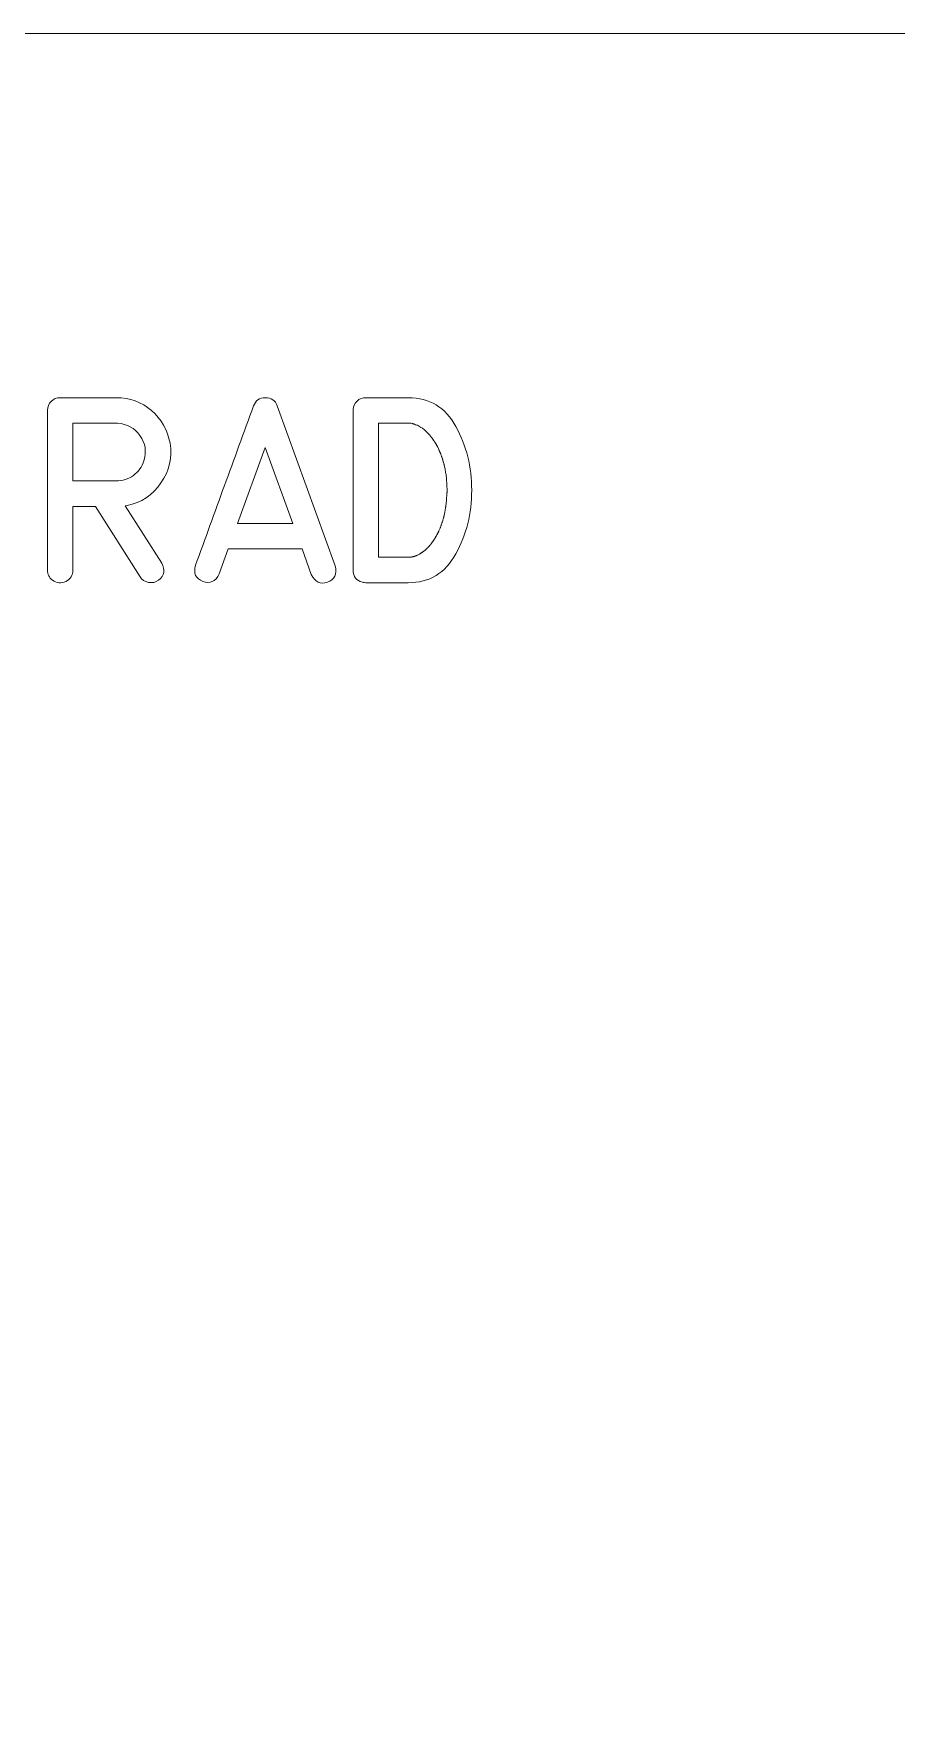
# Model space of a CAD drawing. Header units: millimetres. Extents: x -58 to 88, y -192 to 135.
# Drawn here: x 24.23 to 40.67, y 103 to 135 of the extents above; entities that cross this region are included whole.
import ezdxf

# ---------------------------------------------------------------- set-up
doc = ezdxf.new("R2010")
doc.units = ezdxf.units.MM
doc.header["$MEASUREMENT"] = 0
doc.layers.add('Layer 1', color=7, linetype='Continuous')

msp = doc.modelspace()

# ---------------------------------------------------------------- linework, layer by layer
at = {"layer": 'Layer 1', "color": 250, "lineweight": 9}
msp.add_open_spline([(-17.033, 71.4283), (-17.0328, 71.0302), (-16.8744, 70.6485), (-16.5927, 70.3672), (-16.5927, 70.3672), (-16.3111, 70.0859), (-15.9311, 69.928), (-15.533, 69.9283), (-15.533, 69.9283), (-15.533, 69.9283), (86.717, 69.9283), (86.717, 69.9283), (86.717, 69.9283), (87.115, 69.9285), (87.4967, 70.0869), (87.778, 70.3686), (87.778, 70.3686), (88.0593, 70.6502), (88.2172, 71.0302), (88.217, 71.4283), (88.217, 71.4283), (88.217, 71.4283), (88.217, 75.9158), (88.217, 75.9158), (88.217, 75.9158), (88.2167, 76.3139), (88.0583, 76.6955), (87.7767, 76.9768), (87.7767, 76.9768), (87.495, 77.2581), (87.115, 77.416), (86.717, 77.4158), (86.717, 77.4158), (86.717, 77.4158), (84.2545, 77.4158), (84.2545, 77.4158), (84.2545, 77.4158), (82.1109, 77.4158), (80.1301, 78.5594), (79.0583, 80.4158), (79.0583, 80.4158), (77.9865, 82.2722), (77.9865, 84.5594), (79.0583, 86.4158), (79.0583, 86.4158), (80.1301, 88.2722), (82.1109, 89.4158), (84.2545, 89.4158), (84.2545, 89.4158), (84.2545, 89.4158), (86.717, 89.4158), (86.717, 89.4158), (86.717, 89.4158), (87.115, 89.416), (87.4967, 89.5744), (87.778, 89.8561), (87.778, 89.8561), (88.0593, 90.1377), (88.2172, 90.5177), (88.217, 90.9158), (88.217, 90.9158), (88.217, 90.9158), (88.217, 114.0158), (88.217, 114.0158), (88.217, 114.0158), (88.2167, 114.4139), (88.0583, 114.7955), (87.7767, 115.0768), (87.7767, 115.0768), (87.495, 115.3581), (87.115, 115.516), (86.717, 115.5158), (86.717, 115.5158), (86.717, 115.5158), (84.2545, 115.5158), (84.2545, 115.5158), (84.2545, 115.5158), (82.1109, 115.5158), (80.1301, 116.6594), (79.0583, 118.5158), (79.0583, 118.5158), (77.9865, 120.3722), (77.9865, 122.6594), (79.0583, 124.5158), (79.0583, 124.5158), (80.1301, 126.3722), (82.1109, 127.5158), (84.2545, 127.5158), (84.2545, 127.5158), (84.2545, 127.5158), (86.717, 127.5158), (86.717, 127.5158), (86.717, 127.5158), (87.115, 127.516), (87.4967, 127.6744), (87.778, 127.9561), (87.778, 127.9561), (88.0593, 128.2377), (88.2172, 128.6177), (88.217, 129.0158), (88.217, 129.0158), (88.217, 129.0158), (88.217, 133.5033), (88.217, 133.5033), (88.217, 133.5033), (88.2167, 133.9014), (88.0583, 134.283), (87.7767, 134.5643), (87.7767, 134.5643), (87.495, 134.8456), (87.115, 135.0035), (86.717, 135.0033), (86.717, 135.0033), (86.717, 135.0033), (-15.533, 135.0033), (-15.533, 135.0033), (-15.533, 135.0033), (-15.9311, 135.003), (-16.3128, 134.8446), (-16.5941, 134.563), (-16.5941, 134.563), (-16.8754, 134.2813), (-17.0333, 133.9014), (-17.033, 133.5033), (-17.033, 133.5033), (-17.033, 133.5033), (-17.033, 71.4283), (-17.033, 71.4283)], degree=3, knots=[0, 0, 0, 0, 0.030303, 0.030303, 0.030303, 0.030303, 0.0606061, 0.0606061, 0.0606061, 0.0606061, 0.0909091, 0.0909091, 0.0909091, 0.0909091, 0.1212121, 0.1212121, 0.1212121, 0.1212121, 0.1515152, 0.1515152, 0.1515152, 0.1515152, 0.1818182, 0.1818182, 0.1818182, 0.1818182, 0.2121212, 0.2121212, 0.2121212, 0.2121212, 0.2424242, 0.2424242, 0.2424242, 0.2424242, 0.2727273, 0.2727273, 0.2727273, 0.2727273, 0.3030303, 0.3030303, 0.3030303, 0.3030303, 0.3333333, 0.3333333, 0.3333333, 0.3333333, 0.3636364, 0.3636364, 0.3636364, 0.3636364, 0.3939394, 0.3939394, 0.3939394, 0.3939394, 0.4242424, 0.4242424, 0.4242424, 0.4242424, 0.4545455, 0.4545455, 0.4545455, 0.4545455, 0.4848485, 0.4848485, 0.4848485, 0.4848485, 0.5151515, 0.5151515, 0.5151515, 0.5151515, 0.5454545, 0.5454545, 0.5454545, 0.5454545, 0.5757576, 0.5757576, 0.5757576, 0.5757576, 0.6060606, 0.6060606, 0.6060606, 0.6060606, 0.6363636, 0.6363636, 0.6363636, 0.6363636, 0.6666667, 0.6666667, 0.6666667, 0.6666667, 0.6969697, 0.6969697, 0.6969697, 0.6969697, 0.7272727, 0.7272727, 0.7272727, 0.7272727, 0.7575758, 0.7575758, 0.7575758, 0.7575758, 0.7878788, 0.7878788, 0.7878788, 0.7878788, 0.8181818, 0.8181818, 0.8181818, 0.8181818, 0.8484848, 0.8484848, 0.8484848, 0.8484848, 0.8787879, 0.8787879, 0.8787879, 0.8787879, 0.9090909, 0.9090909, 0.9090909, 0.9090909, 0.9393939, 0.9393939, 0.9393939, 0.9393939, 1, 1, 1, 1], dxfattribs=at)
at = {"layer": 'Layer 1', "color": 240, "lineweight": 9}
for points, knots in [([(26.6738, 124.9099), (26.7473, 124.78), (26.7267, 124.6712), (26.6121, 124.5824), (26.6121, 124.5824), (26.5568, 124.5436), (26.4933, 124.5301), (26.4216, 124.5431), (26.4216, 124.5431), (26.3499, 124.5554), (26.2975, 124.5913), (26.264, 124.6495), (26.264, 124.6495), (26.264, 124.6495), (25.415, 125.9918), (25.415, 125.9918), (25.415, 125.9918), (25.415, 125.9918), (24.984, 125.9918), (24.984, 125.9918), (24.984, 125.9918), (24.984, 125.9918), (24.984, 124.7788), (24.984, 124.7788), (24.984, 124.7788), (24.984, 124.6789), (24.9388, 124.6071), (24.8482, 124.5625), (24.8482, 124.5625), (24.7571, 124.5184), (24.6724, 124.5266), (24.5931, 124.5877), (24.5931, 124.5877), (24.5301, 124.6348), (24.4984, 124.6983), (24.4984, 124.7788), (24.4984, 124.7788), (24.4984, 124.7788), (24.4984, 127.8226), (24.4984, 127.8226), (24.4984, 127.8226), (24.4984, 127.8891), (24.5219, 127.9461), (24.5684, 127.9931), (24.5684, 127.9931), (24.6148, 128.0402), (24.6718, 128.0637), (24.7395, 128.0637), (24.7395, 128.0637), (24.7395, 128.0637), (25.8089, 128.0637), (25.8089, 128.0637), (25.8089, 128.0637), (26.0665, 128.0637), (26.2899, 127.982), (26.4792, 127.8185), (26.4792, 127.8185), (26.6685, 127.6545), (26.7867, 127.4469), (26.8326, 127.1953), (26.8326, 127.1953), (26.8808, 126.9254), (26.8237, 126.6732), (26.6609, 126.4386), (26.6609, 126.4386), (26.4986, 126.2034), (26.2828, 126.0611), (26.0141, 126.0106), (26.0141, 126.0106), (26.0141, 126.0106), (25.9812, 126.0053), (25.9812, 126.0053), (25.9812, 126.0053), (25.9812, 126.0053), (26.6738, 124.9099), (26.6738, 124.9099)], [0, 0, 0, 0, 0.05, 0.05, 0.05, 0.05, 0.1, 0.1, 0.1, 0.1, 0.15, 0.15, 0.15, 0.15, 0.2, 0.2, 0.2, 0.2, 0.25, 0.25, 0.25, 0.25, 0.3, 0.3, 0.3, 0.3, 0.35, 0.35, 0.35, 0.35, 0.4, 0.4, 0.4, 0.4, 0.45, 0.45, 0.45, 0.45, 0.5, 0.5, 0.5, 0.5, 0.55, 0.55, 0.55, 0.55, 0.6, 0.6, 0.6, 0.6, 0.65, 0.65, 0.65, 0.65, 0.7, 0.7, 0.7, 0.7, 0.75, 0.75, 0.75, 0.75, 0.8, 0.8, 0.8, 0.8, 0.85, 0.85, 0.85, 0.85, 0.9, 0.9, 0.9, 0.9, 1, 1, 1, 1]), ([(27.3182, 124.8682), (27.5017, 125.375), (27.6857, 125.8812), (27.8697, 126.3869), (27.8697, 126.3869), (28.0544, 126.8925), (28.239, 127.3987), (28.4236, 127.905), (28.4236, 127.905), (28.4618, 128.0096), (28.5371, 128.0625), (28.6494, 128.0637), (28.6494, 128.0637), (28.7623, 128.0649), (28.8381, 128.012), (28.8769, 127.905), (28.8769, 127.905), (28.8769, 127.905), (29.9811, 124.86), (29.9811, 124.86), (29.9811, 124.86), (30.0152, 124.6977), (29.9658, 124.5936), (29.8329, 124.5466), (29.8329, 124.5466), (29.6994, 124.499), (29.5971, 124.5478), (29.5242, 124.6912), (29.5242, 124.6912), (29.5242, 124.6912), (29.3473, 125.1839), (29.3473, 125.1839), (29.3473, 125.1839), (29.3473, 125.1839), (27.9432, 125.1839), (27.9432, 125.1839), (27.9432, 125.1839), (27.9432, 125.1839), (27.771, 124.703), (27.771, 124.703), (27.771, 124.703), (27.6975, 124.5583), (27.5928, 124.5113), (27.4576, 124.5613), (27.4576, 124.5613), (27.3218, 124.6107), (27.2753, 124.7136), (27.3182, 124.8682)], [0, 0, 0, 0, 0.0769231, 0.0769231, 0.0769231, 0.0769231, 0.1538462, 0.1538462, 0.1538462, 0.1538462, 0.2307692, 0.2307692, 0.2307692, 0.2307692, 0.3076923, 0.3076923, 0.3076923, 0.3076923, 0.3846154, 0.3846154, 0.3846154, 0.3846154, 0.4615385, 0.4615385, 0.4615385, 0.4615385, 0.5384615, 0.5384615, 0.5384615, 0.5384615, 0.6153846, 0.6153846, 0.6153846, 0.6153846, 0.6923077, 0.6923077, 0.6923077, 0.6923077, 0.7692308, 0.7692308, 0.7692308, 0.7692308, 0.8461538, 0.8461538, 0.8461538, 0.8461538, 1, 1, 1, 1]), ([(30.5614, 128.0637), (30.5614, 128.0637), (31.3727, 128.0637), (31.3727, 128.0637), (31.3727, 128.0637), (31.7761, 128.0637), (32.0777, 127.8803), (32.2788, 127.5128), (32.2788, 127.5128), (32.4798, 127.1453), (32.5804, 126.7408), (32.5804, 126.2998), (32.5804, 126.2998), (32.5804, 125.8589), (32.4793, 125.455), (32.2782, 125.0875), (32.2782, 125.0875), (32.0765, 124.72), (31.7749, 124.536), (31.3727, 124.536), (31.3727, 124.536), (31.3727, 124.536), (30.5614, 124.536), (30.5614, 124.536), (30.5614, 124.536), (30.5614, 124.536), (30.5649, 124.536), (30.5649, 124.536), (30.5649, 124.536), (30.5649, 124.536), (30.5614, 124.536), (30.5614, 124.536), (30.5614, 124.536), (30.5237, 124.5419), (30.5032, 124.5454), (30.4996, 124.5466), (30.4996, 124.5466), (30.3803, 124.5748), (30.3209, 124.653), (30.3221, 124.7806), (30.3221, 124.7806), (30.3221, 124.7806), (30.3203, 124.7806), (30.3203, 124.7806), (30.3203, 124.7806), (30.3203, 124.7806), (30.3221, 127.8226), (30.3221, 127.8226), (30.3221, 127.8226), (30.3209, 127.8262), (30.3203, 127.8309), (30.3203, 127.8362), (30.3203, 127.8362), (30.3238, 127.8997), (30.3485, 127.9532), (30.395, 127.9973), (30.395, 127.9973), (30.442, 128.0414), (30.4979, 128.0637), (30.5631, 128.0637), (30.5631, 128.0637), (30.5631, 128.0637), (30.5614, 128.0637), (30.5614, 128.0637)], [0, 0, 0, 0, 0.0588235, 0.0588235, 0.0588235, 0.0588235, 0.1176471, 0.1176471, 0.1176471, 0.1176471, 0.1764706, 0.1764706, 0.1764706, 0.1764706, 0.2352941, 0.2352941, 0.2352941, 0.2352941, 0.2941176, 0.2941176, 0.2941176, 0.2941176, 0.3529412, 0.3529412, 0.3529412, 0.3529412, 0.4117647, 0.4117647, 0.4117647, 0.4117647, 0.4705882, 0.4705882, 0.4705882, 0.4705882, 0.5294118, 0.5294118, 0.5294118, 0.5294118, 0.5882353, 0.5882353, 0.5882353, 0.5882353, 0.6470588, 0.6470588, 0.6470588, 0.6470588, 0.7058824, 0.7058824, 0.7058824, 0.7058824, 0.7647059, 0.7647059, 0.7647059, 0.7647059, 0.8235294, 0.8235294, 0.8235294, 0.8235294, 0.8823529, 0.8823529, 0.8823529, 0.8823529, 1, 1, 1, 1]), ([(25.8089, 126.4756), (25.9265, 126.4756), (26.0347, 126.5109), (26.1341, 126.5827), (26.1341, 126.5827), (26.2334, 126.6538), (26.2999, 126.7467), (26.3346, 126.8613), (26.3346, 126.8613), (26.3887, 127.0383), (26.364, 127.1982), (26.2605, 127.3411), (26.2605, 127.3411), (26.157, 127.484), (26.0147, 127.5628), (25.8336, 127.5781), (25.8336, 127.5781), (25.8336, 127.5781), (24.984, 127.5781), (24.984, 127.5781), (24.984, 127.5781), (24.984, 127.5781), (24.984, 126.4756), (24.984, 126.4756), (24.984, 126.4756), (24.984, 126.4756), (25.8089, 126.4756), (25.8089, 126.4756)], [0, 0, 0, 0, 0.125, 0.125, 0.125, 0.125, 0.25, 0.25, 0.25, 0.25, 0.375, 0.375, 0.375, 0.375, 0.5, 0.5, 0.5, 0.5, 0.625, 0.625, 0.625, 0.625, 0.75, 0.75, 0.75, 0.75, 1, 1, 1, 1]), ([(31.3727, 125.0216), (31.3751, 125.0216), (31.3774, 125.0216), (31.3798, 125.0216), (31.3798, 125.0216), (31.3821, 125.0216), (31.3851, 125.0216), (31.388, 125.0216), (31.388, 125.0216), (31.3904, 125.0216), (31.3927, 125.0222), (31.3945, 125.0228), (31.3945, 125.0228), (31.3962, 125.0234), (31.3986, 125.0234), (31.4021, 125.0234), (31.4021, 125.0234), (31.4045, 125.0234), (31.4068, 125.024), (31.4098, 125.0246), (31.4098, 125.0246), (31.4127, 125.0252), (31.4157, 125.0252), (31.4192, 125.0252), (31.4192, 125.0252), (31.4215, 125.0252), (31.4239, 125.0258), (31.4262, 125.0258), (31.4262, 125.0258), (31.4286, 125.0264), (31.4315, 125.0269), (31.4351, 125.0269), (31.4351, 125.0269), (31.4368, 125.0269), (31.4392, 125.0269), (31.4415, 125.0275), (31.4415, 125.0275), (31.4439, 125.0281), (31.4468, 125.0287), (31.4503, 125.0287), (31.4503, 125.0287), (31.455, 125.0311), (31.4597, 125.0322), (31.4639, 125.0322), (31.4639, 125.0322), (31.4662, 125.0322), (31.4686, 125.0328), (31.4709, 125.0346), (31.4709, 125.0346), (31.4733, 125.0363), (31.4762, 125.0381), (31.4797, 125.0387), (31.4797, 125.0387), (31.4821, 125.0387), (31.4844, 125.0393), (31.4874, 125.0399), (31.4874, 125.0399), (31.4903, 125.0405), (31.4933, 125.041), (31.4968, 125.0422), (31.4968, 125.0422), (31.4991, 125.0422), (31.5015, 125.0428), (31.5038, 125.044), (31.5038, 125.044), (31.5062, 125.0452), (31.5085, 125.0463), (31.5121, 125.0475), (31.5121, 125.0475), (31.5191, 125.0499), (31.5244, 125.0522), (31.5279, 125.0546), (31.5279, 125.0546), (31.5485, 125.0616), (31.5544, 125.0634), (31.545, 125.0616), (31.545, 125.0616), (31.5474, 125.0616), (31.5497, 125.0622), (31.5521, 125.064), (31.5521, 125.064), (31.5544, 125.0657), (31.5573, 125.0669), (31.5603, 125.0681), (31.5603, 125.0681), (31.5709, 125.0752), (31.5756, 125.0781), (31.5744, 125.0769), (31.5744, 125.0769), (31.5856, 125.0828), (31.5914, 125.0857), (31.5914, 125.0857), (31.5914, 125.0857), (31.5938, 125.0869), (31.5962, 125.0881), (31.5985, 125.0898), (31.5985, 125.0898), (31.6009, 125.0916), (31.6038, 125.0934), (31.6073, 125.0957), (31.6073, 125.0957), (31.6173, 125.1028), (31.6226, 125.1063), (31.6226, 125.1063), (31.6226, 125.1063), (31.625, 125.1075), (31.6273, 125.1087), (31.6303, 125.1104), (31.6303, 125.1104), (31.6332, 125.1122), (31.6361, 125.114), (31.6397, 125.1163), (31.6397, 125.1163), (31.642, 125.1175), (31.6444, 125.1192), (31.6467, 125.1216), (31.6467, 125.1216), (31.6491, 125.1239), (31.652, 125.1263), (31.6555, 125.1287), (31.6555, 125.1287), (31.6573, 125.1298), (31.6597, 125.131), (31.662, 125.1328), (31.662, 125.1328), (31.6644, 125.1345), (31.6673, 125.1369), (31.6708, 125.1386), (31.6708, 125.1386), (31.6732, 125.141), (31.6791, 125.1457), (31.6879, 125.1528), (31.6879, 125.1528), (31.6973, 125.1622), (31.702, 125.1663), (31.702, 125.1663), (31.702, 125.1663), (31.7043, 125.1686), (31.7061, 125.171), (31.7084, 125.1733), (31.7084, 125.1733), (31.7108, 125.1757), (31.7137, 125.1786), (31.7173, 125.1822), (31.7173, 125.1822), (31.7196, 125.1845), (31.722, 125.1863), (31.7243, 125.1886), (31.7243, 125.1886), (31.7267, 125.191), (31.729, 125.1939), (31.7326, 125.1974), (31.7326, 125.1974), (31.7361, 125.1998), (31.7414, 125.2045), (31.7484, 125.211), (31.7484, 125.211), (31.7508, 125.2133), (31.7531, 125.2157), (31.7549, 125.218), (31.7549, 125.218), (31.7572, 125.2204), (31.7602, 125.2233), (31.7637, 125.2268), (31.7637, 125.2268), (31.7661, 125.2292), (31.7684, 125.2315), (31.7708, 125.2345), (31.7708, 125.2345), (31.7731, 125.2374), (31.7761, 125.2404), (31.779, 125.2439), (31.779, 125.2439), (31.7931, 125.2621), (31.7978, 125.268), (31.7931, 125.2609), (31.7931, 125.2609), (31.8013, 125.2692), (31.806, 125.2756), (31.8084, 125.2803), (31.8084, 125.2803), (31.819, 125.2939), (31.8237, 125.3003), (31.8225, 125.2992), (31.8225, 125.2992), (31.8249, 125.3027), (31.8272, 125.3056), (31.829, 125.3086), (31.829, 125.3086), (31.8313, 125.3115), (31.8343, 125.3144), (31.8378, 125.318), (31.8378, 125.318), (31.8402, 125.3215), (31.8419, 125.325), (31.8437, 125.3286), (31.8437, 125.3286), (31.8454, 125.3321), (31.8484, 125.335), (31.8513, 125.3386), (31.8513, 125.3386), (31.8525, 125.3421), (31.8548, 125.3456), (31.8578, 125.3497), (31.8578, 125.3497), (31.8607, 125.3538), (31.8631, 125.3574), (31.8654, 125.3609), (31.8654, 125.3609), (31.8725, 125.3703), (31.8766, 125.3774), (31.879, 125.3821), (31.879, 125.3821), (31.8813, 125.385), (31.8837, 125.3891), (31.8854, 125.3932), (31.8854, 125.3932), (31.8872, 125.3968), (31.8895, 125.4009), (31.8931, 125.4044), (31.8931, 125.4044), (31.8954, 125.4073), (31.8972, 125.4115), (31.8989, 125.4156), (31.8989, 125.4156), (31.9007, 125.4191), (31.9031, 125.4232), (31.9066, 125.4267), (31.9066, 125.4267), (31.9089, 125.432), (31.9125, 125.4397), (31.9172, 125.4491), (31.9172, 125.4491), (31.9195, 125.4526), (31.9213, 125.4561), (31.9231, 125.4608), (31.9231, 125.4608), (31.9248, 125.4655), (31.9272, 125.4703), (31.9307, 125.475), (31.9307, 125.475), (31.933, 125.4785), (31.9354, 125.482), (31.9372, 125.4861), (31.9372, 125.4861), (31.9383, 125.4902), (31.9413, 125.4944), (31.9448, 125.4991), (31.9448, 125.4991), (31.946, 125.5026), (31.9472, 125.5061), (31.9489, 125.5108), (31.9489, 125.5108), (31.9507, 125.5155), (31.9524, 125.5202), (31.9548, 125.5249), (31.9548, 125.5249), (31.9583, 125.5302), (31.9624, 125.539), (31.9671, 125.5508), (31.9671, 125.5508), (31.9783, 125.579), (31.9824, 125.5884), (31.9789, 125.5778), (31.9789, 125.5778), (31.9801, 125.5814), (31.9818, 125.5861), (31.9836, 125.5908), (31.9836, 125.5908), (31.9854, 125.5961), (31.9871, 125.6014), (31.9895, 125.6055), (31.9895, 125.6055), (31.9907, 125.6102), (31.9918, 125.6149), (31.9936, 125.6196), (31.9936, 125.6196), (31.9954, 125.6243), (31.9977, 125.629), (31.9995, 125.6349), (31.9995, 125.6349), (32.003, 125.6455), (32.006, 125.6543), (32.0083, 125.6625), (32.0083, 125.6625), (32.0095, 125.6672), (32.0107, 125.6719), (32.0124, 125.6766), (32.0124, 125.6766), (32.0142, 125.6807), (32.0165, 125.686), (32.0189, 125.6919), (32.0189, 125.6919), (32.0142, 125.6802), (32.0171, 125.6901), (32.0271, 125.7213), (32.0271, 125.7213), (32.0295, 125.7266), (32.033, 125.7366), (32.0377, 125.7501), (32.0377, 125.7501), (32.0377, 125.7548), (32.0383, 125.7601), (32.0401, 125.7648), (32.0401, 125.7648), (32.0418, 125.7701), (32.0436, 125.7754), (32.0448, 125.7813), (32.0448, 125.7813), (32.0459, 125.786), (32.0471, 125.7907), (32.0483, 125.796), (32.0483, 125.796), (32.0489, 125.8013), (32.0506, 125.8066), (32.053, 125.8124), (32.053, 125.8124), (32.053, 125.816), (32.0542, 125.8201), (32.0559, 125.8254), (32.0559, 125.8254), (32.0577, 125.8307), (32.0589, 125.836), (32.06, 125.8418), (32.06, 125.8418), (32.0612, 125.8495), (32.063, 125.8607), (32.0653, 125.8742), (32.0653, 125.8742), (32.0653, 125.8789), (32.0659, 125.8836), (32.0677, 125.8889), (32.0677, 125.8889), (32.0695, 125.8942), (32.0712, 125.8995), (32.0718, 125.9053), (32.0718, 125.9053), (32.0718, 125.91), (32.0724, 125.9147), (32.0736, 125.92), (32.0736, 125.92), (32.0747, 125.9253), (32.0759, 125.9306), (32.0771, 125.9365), (32.0771, 125.9365), (32.0783, 125.9447), (32.08, 125.9553), (32.0824, 125.9694), (32.0824, 125.9694), (32.0824, 125.9735), (32.0836, 125.9788), (32.0853, 125.9847), (32.0853, 125.9847), (32.0865, 125.9906), (32.0883, 125.9959), (32.0894, 126.0018), (32.0894, 126.0018), (32.0894, 126.01), (32.0906, 126.0206), (32.093, 126.0347), (32.093, 126.0347), (32.093, 126.0394), (32.093, 126.0441), (32.0936, 126.0494), (32.0936, 126.0494), (32.0941, 126.0547), (32.0953, 126.0606), (32.0965, 126.067), (32.0965, 126.067), (32.0983, 126.0811), (32.0994, 126.0917), (32.0994, 126.0999), (32.0994, 126.0999), (32.1006, 126.1082), (32.1012, 126.1188), (32.1012, 126.1329), (32.1012, 126.1329), (32.1024, 126.1411), (32.103, 126.1523), (32.103, 126.167), (32.103, 126.167), (32.1041, 126.1752), (32.1047, 126.1864), (32.1047, 126.1999), (32.1047, 126.1999), (32.1047, 126.2058), (32.1053, 126.2111), (32.1059, 126.2164), (32.1059, 126.2164), (32.1065, 126.2217), (32.1071, 126.2275), (32.1083, 126.2346), (32.1083, 126.2346), (32.1083, 126.2393), (32.1088, 126.244), (32.1094, 126.2493), (32.1094, 126.2493), (32.1094, 126.254), (32.11, 126.2605), (32.11, 126.2669), (32.11, 126.2669), (32.11, 126.2716), (32.11, 126.2769), (32.11, 126.2828), (32.11, 126.2828), (32.11, 126.2881), (32.11, 126.294), (32.11, 126.2998), (32.11, 126.2998), (32.11, 126.3057), (32.11, 126.311), (32.11, 126.3163), (32.11, 126.3163), (32.11, 126.3216), (32.11, 126.3269), (32.11, 126.3328), (32.11, 126.3328), (32.11, 126.3381), (32.1094, 126.3439), (32.1094, 126.3486), (32.1094, 126.3486), (32.1088, 126.3539), (32.1083, 126.3604), (32.1083, 126.3669), (32.1083, 126.3669), (32.1083, 126.3716), (32.1083, 126.3769), (32.1083, 126.3828), (32.1083, 126.3828), (32.1083, 126.388), (32.1083, 126.3939), (32.1083, 126.3998), (32.1083, 126.3998), (32.1083, 126.4069), (32.1071, 126.418), (32.1047, 126.4345), (32.1047, 126.4345), (32.1047, 126.448), (32.1041, 126.4586), (32.103, 126.4651), (32.103, 126.4651), (32.103, 126.4733), (32.1018, 126.4851), (32.0994, 126.5015), (32.0994, 126.5015), (32.0994, 126.515), (32.0988, 126.5256), (32.0977, 126.5327), (32.0977, 126.5327), (32.0977, 126.5403), (32.0971, 126.5515), (32.0947, 126.565), (32.0947, 126.565), (32.0936, 126.5697), (32.0924, 126.575), (32.0918, 126.5809), (32.0918, 126.5809), (32.0912, 126.5862), (32.0912, 126.5921), (32.0912, 126.5979), (32.0912, 126.5979), (32.0889, 126.6115), (32.0865, 126.6226), (32.0841, 126.6309), (32.0841, 126.6309), (32.083, 126.635), (32.0818, 126.6403), (32.0806, 126.645), (32.0806, 126.645), (32.0794, 126.6503), (32.0789, 126.6556), (32.0789, 126.6614), (32.0789, 126.6614), (32.0777, 126.6697), (32.0759, 126.6803), (32.0736, 126.6944), (32.0736, 126.6944), (32.0724, 126.7026), (32.0712, 126.7132), (32.0689, 126.7273), (32.0689, 126.7273), (32.0642, 126.7408), (32.0612, 126.7514), (32.06, 126.7579), (32.06, 126.7579), (32.0577, 126.772), (32.0559, 126.7814), (32.0548, 126.7873), (32.0548, 126.7873), (32.0524, 126.792), (32.0506, 126.7967), (32.0495, 126.802), (32.0495, 126.802), (32.0483, 126.8073), (32.0477, 126.8125), (32.0465, 126.8184), (32.0465, 126.8184), (32.0453, 126.8231), (32.0436, 126.8278), (32.0412, 126.8331), (32.0412, 126.8331), (32.0389, 126.8384), (32.0377, 126.8437), (32.0377, 126.8496), (32.0377, 126.8496), (32.0271, 126.8802), (32.0242, 126.8902), (32.0289, 126.8784), (32.0289, 126.8784), (32.0265, 126.8866), (32.0242, 126.8966), (32.0207, 126.9078), (32.0207, 126.9078), (32.0183, 126.9113), (32.0159, 126.9154), (32.0142, 126.9207), (32.0142, 126.9207), (32.0124, 126.926), (32.0112, 126.9307), (32.0101, 126.9354), (32.0101, 126.9354), (32.0089, 126.939), (32.0054, 126.9489), (31.9995, 126.9648), (31.9995, 126.9648), (31.9954, 126.976), (31.9918, 126.9854), (31.9895, 126.9925), (31.9895, 126.9925), (31.9871, 126.996), (31.9854, 127.0001), (31.9836, 127.0054), (31.9836, 127.0054), (31.9818, 127.0107), (31.9801, 127.0154), (31.9789, 127.0201), (31.9789, 127.0201), (31.9766, 127.023), (31.9742, 127.0271), (31.9724, 127.0318), (31.9724, 127.0318), (31.9701, 127.0366), (31.9683, 127.0413), (31.9671, 127.046), (31.9671, 127.046), (31.9624, 127.0571), (31.9583, 127.0659), (31.9548, 127.0718), (31.9548, 127.0718), (31.9501, 127.083), (31.9472, 127.0912), (31.9448, 127.0959), (31.9448, 127.0959), (31.9401, 127.1071), (31.936, 127.1159), (31.9325, 127.1212), (31.9325, 127.1212), (31.9301, 127.1247), (31.9278, 127.1289), (31.926, 127.133), (31.926, 127.133), (31.9236, 127.1365), (31.9219, 127.1406), (31.9207, 127.1441), (31.9207, 127.1441), (31.9136, 127.1553), (31.9089, 127.1635), (31.9066, 127.1683), (31.9066, 127.1683), (31.8966, 127.1841), (31.8919, 127.1918), (31.8931, 127.1906), (31.8931, 127.1906), (31.8895, 127.1941), (31.8872, 127.1976), (31.8854, 127.2018), (31.8854, 127.2018), (31.8837, 127.2059), (31.8813, 127.2094), (31.879, 127.2129), (31.879, 127.2129), (31.8766, 127.2176), (31.8725, 127.2241), (31.8654, 127.2335), (31.8654, 127.2335), (31.8631, 127.237), (31.8607, 127.2406), (31.8584, 127.2435), (31.8584, 127.2435), (31.856, 127.247), (31.8543, 127.2506), (31.8531, 127.2541), (31.8531, 127.2541), (31.8478, 127.2647), (31.8378, 127.2776), (31.8243, 127.2935), (31.8243, 127.2935), (31.8219, 127.2958), (31.8125, 127.3088), (31.7966, 127.3317), (31.7966, 127.3317), (31.7825, 127.3476), (31.7725, 127.3593), (31.7655, 127.3664), (31.7655, 127.3664), (31.7584, 127.374), (31.7484, 127.3852), (31.7343, 127.3987), (31.7343, 127.3987), (31.7255, 127.4093), (31.7155, 127.4187), (31.7049, 127.4281), (31.7049, 127.4281), (31.6973, 127.434), (31.6861, 127.4422), (31.6726, 127.454), (31.6726, 127.454), (31.6608, 127.4634), (31.6502, 127.4716), (31.6397, 127.4799), (31.6397, 127.4799), (31.6132, 127.4969), (31.6026, 127.5046), (31.6073, 127.5022), (31.6073, 127.5022), (31.5838, 127.5157), (31.5738, 127.5222), (31.5762, 127.521), (31.5762, 127.521), (31.5762, 127.521), (31.5656, 127.5263), (31.545, 127.5369), (31.545, 127.5369), (31.5403, 127.5387), (31.5297, 127.5428), (31.5121, 127.5487), (31.5121, 127.5487), (31.4974, 127.5545), (31.4862, 127.5587), (31.4797, 127.561), (31.4797, 127.561), (31.4739, 127.5616), (31.4686, 127.5634), (31.4639, 127.5651), (31.4639, 127.5651), (31.4597, 127.5669), (31.455, 127.5686), (31.4503, 127.571), (31.4503, 127.571), (31.4298, 127.5745), (31.4192, 127.5763), (31.4192, 127.5763), (31.4192, 127.5763), (31.4121, 127.5775), (31.4021, 127.5781), (31.388, 127.5781), (31.388, 127.5781), (31.3851, 127.5781), (31.3821, 127.5781), (31.3798, 127.5781), (31.3798, 127.5781), (31.3774, 127.5781), (31.3751, 127.5781), (31.3727, 127.5781), (31.3727, 127.5781), (31.3727, 127.5781), (30.8042, 127.5781), (30.8042, 127.5781), (30.8042, 127.5781), (30.8042, 127.5781), (30.8042, 125.0216), (30.8042, 125.0216), (30.8042, 125.0216), (30.8042, 125.0216), (30.8042, 125.0216), (30.8042, 125.0216), (30.8042, 125.0216), (30.8042, 125.0216), (31.3727, 125.0216), (31.3727, 125.0216)], [0, 0, 0, 0, 0.005848, 0.005848, 0.005848, 0.005848, 0.0116959, 0.0116959, 0.0116959, 0.0116959, 0.0175439, 0.0175439, 0.0175439, 0.0175439, 0.0233918, 0.0233918, 0.0233918, 0.0233918, 0.0292398, 0.0292398, 0.0292398, 0.0292398, 0.0350877, 0.0350877, 0.0350877, 0.0350877, 0.0409357, 0.0409357, 0.0409357, 0.0409357, 0.0467836, 0.0467836, 0.0467836, 0.0467836, 0.0526316, 0.0526316, 0.0526316, 0.0526316, 0.0584795, 0.0584795, 0.0584795, 0.0584795, 0.0643275, 0.0643275, 0.0643275, 0.0643275, 0.0701754, 0.0701754, 0.0701754, 0.0701754, 0.0760234, 0.0760234, 0.0760234, 0.0760234, 0.0818713, 0.0818713, 0.0818713, 0.0818713, 0.0877193, 0.0877193, 0.0877193, 0.0877193, 0.0935673, 0.0935673, 0.0935673, 0.0935673, 0.0994152, 0.0994152, 0.0994152, 0.0994152, 0.1052632, 0.1052632, 0.1052632, 0.1052632, 0.1111111, 0.1111111, 0.1111111, 0.1111111, 0.1169591, 0.1169591, 0.1169591, 0.1169591, 0.122807, 0.122807, 0.122807, 0.122807, 0.128655, 0.128655, 0.128655, 0.128655, 0.1345029, 0.1345029, 0.1345029, 0.1345029, 0.1403509, 0.1403509, 0.1403509, 0.1403509, 0.1461988, 0.1461988, 0.1461988, 0.1461988, 0.1520468, 0.1520468, 0.1520468, 0.1520468, 0.1578947, 0.1578947, 0.1578947, 0.1578947, 0.1637427, 0.1637427, 0.1637427, 0.1637427, 0.1695906, 0.1695906, 0.1695906, 0.1695906, 0.1754386, 0.1754386, 0.1754386, 0.1754386, 0.1812865, 0.1812865, 0.1812865, 0.1812865, 0.1871345, 0.1871345, 0.1871345, 0.1871345, 0.1929825, 0.1929825, 0.1929825, 0.1929825, 0.1988304, 0.1988304, 0.1988304, 0.1988304, 0.2046784, 0.2046784, 0.2046784, 0.2046784, 0.2105263, 0.2105263, 0.2105263, 0.2105263, 0.2163743, 0.2163743, 0.2163743, 0.2163743, 0.2222222, 0.2222222, 0.2222222, 0.2222222, 0.2280702, 0.2280702, 0.2280702, 0.2280702, 0.2339181, 0.2339181, 0.2339181, 0.2339181, 0.2397661, 0.2397661, 0.2397661, 0.2397661, 0.245614, 0.245614, 0.245614, 0.245614, 0.251462, 0.251462, 0.251462, 0.251462, 0.2573099, 0.2573099, 0.2573099, 0.2573099, 0.2631579, 0.2631579, 0.2631579, 0.2631579, 0.2690058, 0.2690058, 0.2690058, 0.2690058, 0.2748538, 0.2748538, 0.2748538, 0.2748538, 0.2807018, 0.2807018, 0.2807018, 0.2807018, 0.2865497, 0.2865497, 0.2865497, 0.2865497, 0.2923977, 0.2923977, 0.2923977, 0.2923977, 0.2982456, 0.2982456, 0.2982456, 0.2982456, 0.3040936, 0.3040936, 0.3040936, 0.3040936, 0.3099415, 0.3099415, 0.3099415, 0.3099415, 0.3157895, 0.3157895, 0.3157895, 0.3157895, 0.3216374, 0.3216374, 0.3216374, 0.3216374, 0.3274854, 0.3274854, 0.3274854, 0.3274854, 0.3333333, 0.3333333, 0.3333333, 0.3333333, 0.3391813, 0.3391813, 0.3391813, 0.3391813, 0.3450292, 0.3450292, 0.3450292, 0.3450292, 0.3508772, 0.3508772, 0.3508772, 0.3508772, 0.3567251, 0.3567251, 0.3567251, 0.3567251, 0.3625731, 0.3625731, 0.3625731, 0.3625731, 0.3684211, 0.3684211, 0.3684211, 0.3684211, 0.374269, 0.374269, 0.374269, 0.374269, 0.380117, 0.380117, 0.380117, 0.380117, 0.3859649, 0.3859649, 0.3859649, 0.3859649, 0.3918129, 0.3918129, 0.3918129, 0.3918129, 0.3976608, 0.3976608, 0.3976608, 0.3976608, 0.4035088, 0.4035088, 0.4035088, 0.4035088, 0.4093567, 0.4093567, 0.4093567, 0.4093567, 0.4152047, 0.4152047, 0.4152047, 0.4152047, 0.4210526, 0.4210526, 0.4210526, 0.4210526, 0.4269006, 0.4269006, 0.4269006, 0.4269006, 0.4327485, 0.4327485, 0.4327485, 0.4327485, 0.4385965, 0.4385965, 0.4385965, 0.4385965, 0.4444444, 0.4444444, 0.4444444, 0.4444444, 0.4502924, 0.4502924, 0.4502924, 0.4502924, 0.4561404, 0.4561404, 0.4561404, 0.4561404, 0.4619883, 0.4619883, 0.4619883, 0.4619883, 0.4678363, 0.4678363, 0.4678363, 0.4678363, 0.4736842, 0.4736842, 0.4736842, 0.4736842, 0.4795322, 0.4795322, 0.4795322, 0.4795322, 0.4853801, 0.4853801, 0.4853801, 0.4853801, 0.4912281, 0.4912281, 0.4912281, 0.4912281, 0.497076, 0.497076, 0.497076, 0.497076, 0.502924, 0.502924, 0.502924, 0.502924, 0.5087719, 0.5087719, 0.5087719, 0.5087719, 0.5146199, 0.5146199, 0.5146199, 0.5146199, 0.5204678, 0.5204678, 0.5204678, 0.5204678, 0.5263158, 0.5263158, 0.5263158, 0.5263158, 0.5321637, 0.5321637, 0.5321637, 0.5321637, 0.5380117, 0.5380117, 0.5380117, 0.5380117, 0.5438596, 0.5438596, 0.5438596, 0.5438596, 0.5497076, 0.5497076, 0.5497076, 0.5497076, 0.5555556, 0.5555556, 0.5555556, 0.5555556, 0.5614035, 0.5614035, 0.5614035, 0.5614035, 0.5672515, 0.5672515, 0.5672515, 0.5672515, 0.5730994, 0.5730994, 0.5730994, 0.5730994, 0.5789474, 0.5789474, 0.5789474, 0.5789474, 0.5847953, 0.5847953, 0.5847953, 0.5847953, 0.5906433, 0.5906433, 0.5906433, 0.5906433, 0.5964912, 0.5964912, 0.5964912, 0.5964912, 0.6023392, 0.6023392, 0.6023392, 0.6023392, 0.6081871, 0.6081871, 0.6081871, 0.6081871, 0.6140351, 0.6140351, 0.6140351, 0.6140351, 0.619883, 0.619883, 0.619883, 0.619883, 0.625731, 0.625731, 0.625731, 0.625731, 0.6315789, 0.6315789, 0.6315789, 0.6315789, 0.6374269, 0.6374269, 0.6374269, 0.6374269, 0.6432749, 0.6432749, 0.6432749, 0.6432749, 0.6491228, 0.6491228, 0.6491228, 0.6491228, 0.6549708, 0.6549708, 0.6549708, 0.6549708, 0.6608187, 0.6608187, 0.6608187, 0.6608187, 0.6666667, 0.6666667, 0.6666667, 0.6666667, 0.6725146, 0.6725146, 0.6725146, 0.6725146, 0.6783626, 0.6783626, 0.6783626, 0.6783626, 0.6842105, 0.6842105, 0.6842105, 0.6842105, 0.6900585, 0.6900585, 0.6900585, 0.6900585, 0.6959064, 0.6959064, 0.6959064, 0.6959064, 0.7017544, 0.7017544, 0.7017544, 0.7017544, 0.7076023, 0.7076023, 0.7076023, 0.7076023, 0.7134503, 0.7134503, 0.7134503, 0.7134503, 0.7192982, 0.7192982, 0.7192982, 0.7192982, 0.7251462, 0.7251462, 0.7251462, 0.7251462, 0.7309942, 0.7309942, 0.7309942, 0.7309942, 0.7368421, 0.7368421, 0.7368421, 0.7368421, 0.7426901, 0.7426901, 0.7426901, 0.7426901, 0.748538, 0.748538, 0.748538, 0.748538, 0.754386, 0.754386, 0.754386, 0.754386, 0.7602339, 0.7602339, 0.7602339, 0.7602339, 0.7660819, 0.7660819, 0.7660819, 0.7660819, 0.7719298, 0.7719298, 0.7719298, 0.7719298, 0.7777778, 0.7777778, 0.7777778, 0.7777778, 0.7836257, 0.7836257, 0.7836257, 0.7836257, 0.7894737, 0.7894737, 0.7894737, 0.7894737, 0.7953216, 0.7953216, 0.7953216, 0.7953216, 0.8011696, 0.8011696, 0.8011696, 0.8011696, 0.8070175, 0.8070175, 0.8070175, 0.8070175, 0.8128655, 0.8128655, 0.8128655, 0.8128655, 0.8187135, 0.8187135, 0.8187135, 0.8187135, 0.8245614, 0.8245614, 0.8245614, 0.8245614, 0.8304094, 0.8304094, 0.8304094, 0.8304094, 0.8362573, 0.8362573, 0.8362573, 0.8362573, 0.8421053, 0.8421053, 0.8421053, 0.8421053, 0.8479532, 0.8479532, 0.8479532, 0.8479532, 0.8538012, 0.8538012, 0.8538012, 0.8538012, 0.8596491, 0.8596491, 0.8596491, 0.8596491, 0.8654971, 0.8654971, 0.8654971, 0.8654971, 0.871345, 0.871345, 0.871345, 0.871345, 0.877193, 0.877193, 0.877193, 0.877193, 0.8830409, 0.8830409, 0.8830409, 0.8830409, 0.8888889, 0.8888889, 0.8888889, 0.8888889, 0.8947368, 0.8947368, 0.8947368, 0.8947368, 0.9005848, 0.9005848, 0.9005848, 0.9005848, 0.9064327, 0.9064327, 0.9064327, 0.9064327, 0.9122807, 0.9122807, 0.9122807, 0.9122807, 0.9181287, 0.9181287, 0.9181287, 0.9181287, 0.9239766, 0.9239766, 0.9239766, 0.9239766, 0.9298246, 0.9298246, 0.9298246, 0.9298246, 0.9356725, 0.9356725, 0.9356725, 0.9356725, 0.9415205, 0.9415205, 0.9415205, 0.9415205, 0.9473684, 0.9473684, 0.9473684, 0.9473684, 0.9532164, 0.9532164, 0.9532164, 0.9532164, 0.9590643, 0.9590643, 0.9590643, 0.9590643, 0.9649123, 0.9649123, 0.9649123, 0.9649123, 0.9707602, 0.9707602, 0.9707602, 0.9707602, 0.9766082, 0.9766082, 0.9766082, 0.9766082, 0.9824561, 0.9824561, 0.9824561, 0.9824561, 0.9883041, 0.9883041, 0.9883041, 0.9883041, 1, 1, 1, 1]), ([(29.1715, 125.6678), (29.1715, 125.6678), (28.6476, 127.1147), (28.6476, 127.1147), (28.6476, 127.1147), (28.6476, 127.1147), (28.1208, 125.6678), (28.1208, 125.6678), (28.1208, 125.6678), (28.1208, 125.6678), (29.1715, 125.6678), (29.1715, 125.6678)], [0, 0, 0, 0, 0.25, 0.25, 0.25, 0.25, 0.5, 0.5, 0.5, 0.5, 1, 1, 1, 1]), ([(28.6476, 127.1147), (28.6476, 127.1147), (29.1715, 125.6678), (29.1715, 125.6678), (29.1715, 125.6678), (29.1715, 125.6678), (28.6476, 127.1147), (28.6476, 127.1147)], [0, 0, 0, 0, 0.3333333, 0.3333333, 0.3333333, 0.3333333, 1, 1, 1, 1])]:
    msp.add_open_spline(points, degree=3, knots=knots, dxfattribs=at)

doc.saveas('drawing.dxf')
